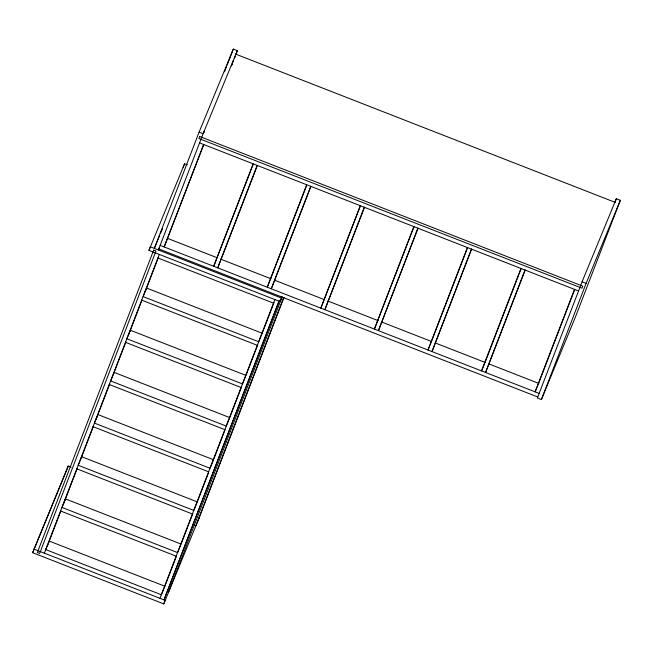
<?xml version="1.0" encoding="UTF-8"?>
<svg xmlns="http://www.w3.org/2000/svg" width="653" height="653" viewBox="0 0 653 653"><rect width="100%" height="100%" fill="white"/><g stroke="black" fill="none" stroke-linecap="round" stroke-linejoin="round"><path stroke-width="0.98" d="M199.385 517.274L163.772 603.911L32.65 552.691L68.263 466.054L71.112 467.164M148.957 250.385L150.329 246.818L281.451 298.037L280.08 301.604L148.957 250.385L184.57 163.748L187.419 164.858M68.263 466.054L32.65 552.691M183.191 167.315L184.57 163.748M235.88 54.444L237.341 50.665L233.309 49.089L199.075 132.159L154.353 248.385L159.74 235.317M224.583 71.765L226.403 67.047M227.13 65.153L233.309 49.089M237.341 50.665L203.099 133.726L158.385 249.96L159.152 248.091M203.769 132.6L204.454 130.82L203.752 132.518M231.521 65.782L232.248 63.888M234.427 58.223L235.178 56.272L234.476 57.97M44.371 553.164L159.308 254.425M48.575 542.863L60.696 511.348M64.72 500.884L77.168 468.536M81.192 458.071L93.64 425.723M96.203 419.063L96.938 417.161M97.664 415.251L109.745 383.858M113.769 373.394L125.849 342.001M128.78 334.385L141.954 300.135M145.227 291.646L158.426 257.323M203.597 144.476L164.172 246.948L203.818 144.493M253.135 163.83L213.711 266.302L252.997 164.801M257.16 165.405L217.735 267.869L257.388 165.421M306.698 184.758L267.281 287.222L306.559 185.721M310.73 186.325L271.305 288.797L310.95 186.35M159.969 598.319L274.905 299.588M164.948 585.994L176.294 556.503M181.412 543.182L192.766 513.691M197.157 502.271L208.503 472.78M213.262 460.414L224.975 429.968M241.447 387.156L229.734 417.602L114.153 372.406L110.643 380.928L226.232 426.083L229.391 418.418M246.205 374.789L257.551 345.298M262.31 332.924L274.023 302.486M278.929 301.155L163.993 599.895L279.508 300.249M163.772 603.911L165.144 600.344L34.021 549.116M168.654 591.822L282.129 296.895M283.72 297.466L195.867 525.796L194.259 525.167M198.006 520.841L283.933 297.507M360.268 205.679L320.843 308.151L360.497 205.703M364.292 207.254L324.868 309.726L364.521 207.27M413.831 226.607L374.414 329.079L414.059 226.624M417.855 228.183L378.438 330.647L418.083 228.199M467.401 247.536L427.976 350L431.135 342.335M467.621 247.552L431.486 341.478L382.119 322.198M471.425 249.103L432 351.575L471.654 249.128M520.963 268.456L481.539 370.928L484.706 363.256M485.057 362.407L521.192 268.481M524.988 270.032L485.571 372.504L525.216 270.048M574.534 289.385L535.109 391.857L538.268 384.184M538.619 383.335L574.754 289.401M582.084 281.786L537.37 398.012L541.394 399.587L575.628 316.517L620.35 200.291L616.326 198.716L582.084 281.786L586.108 283.353L620.35 200.291M614.873 202.495L616.326 198.716M541.394 399.587L586.108 283.353M160.507 233.456L162.434 228.787M231.35 65.798L232.052 64.1M232.754 62.394L233.456 60.688M63.406 504.181L64.108 502.475M45.775 549.753L46.485 548.055M47.187 546.349L47.889 544.643M213.172 460.585L210.013 468.25L94.416 423.095L97.926 414.573L213.523 459.736M280.08 301.604L281.998 296.944M235.79 54.158L615.126 202.348M199.075 132.159L203.099 133.726M199.573 142.901L578.558 290.96M167.454 238.337L216.853 257.633M220.649 259.119L270.987 278.782M274.791 280.268L324.182 299.564M327.977 301.049L378.324 320.713M435.314 342.98L485.652 362.644M488.501 363.754L538.847 383.425M160.148 245.373L539.133 393.424M158.777 248.94L537.762 396.991M157.936 257.992L273.534 303.155M141.709 300.16L257.306 345.323M125.49 342.327L241.088 387.49M109.263 384.495L224.861 429.658M93.044 426.662L208.633 471.817M76.817 468.83L192.415 513.984M60.598 510.997L176.188 556.152M153.692 250.123L37.343 552.528L39.645 553.426L155.985 251.021L153.692 250.123M199.655 136.485L198.871 138.526L582.003 288.202L582.786 286.161L199.655 136.485M146.599 288.071L143.089 296.593L258.678 341.756L262.188 333.234L146.599 288.071M130.371 330.238L126.862 338.76L242.459 383.915L245.969 375.402L130.371 330.238M81.707 456.741L78.197 465.263L193.786 510.417L197.296 501.896L81.707 456.741M65.48 498.908L61.97 507.43L177.567 552.585L181.077 544.063L65.48 498.908M49.261 541.076L45.751 549.597L161.34 594.752L164.85 586.231L49.261 541.076"/></g></svg>
